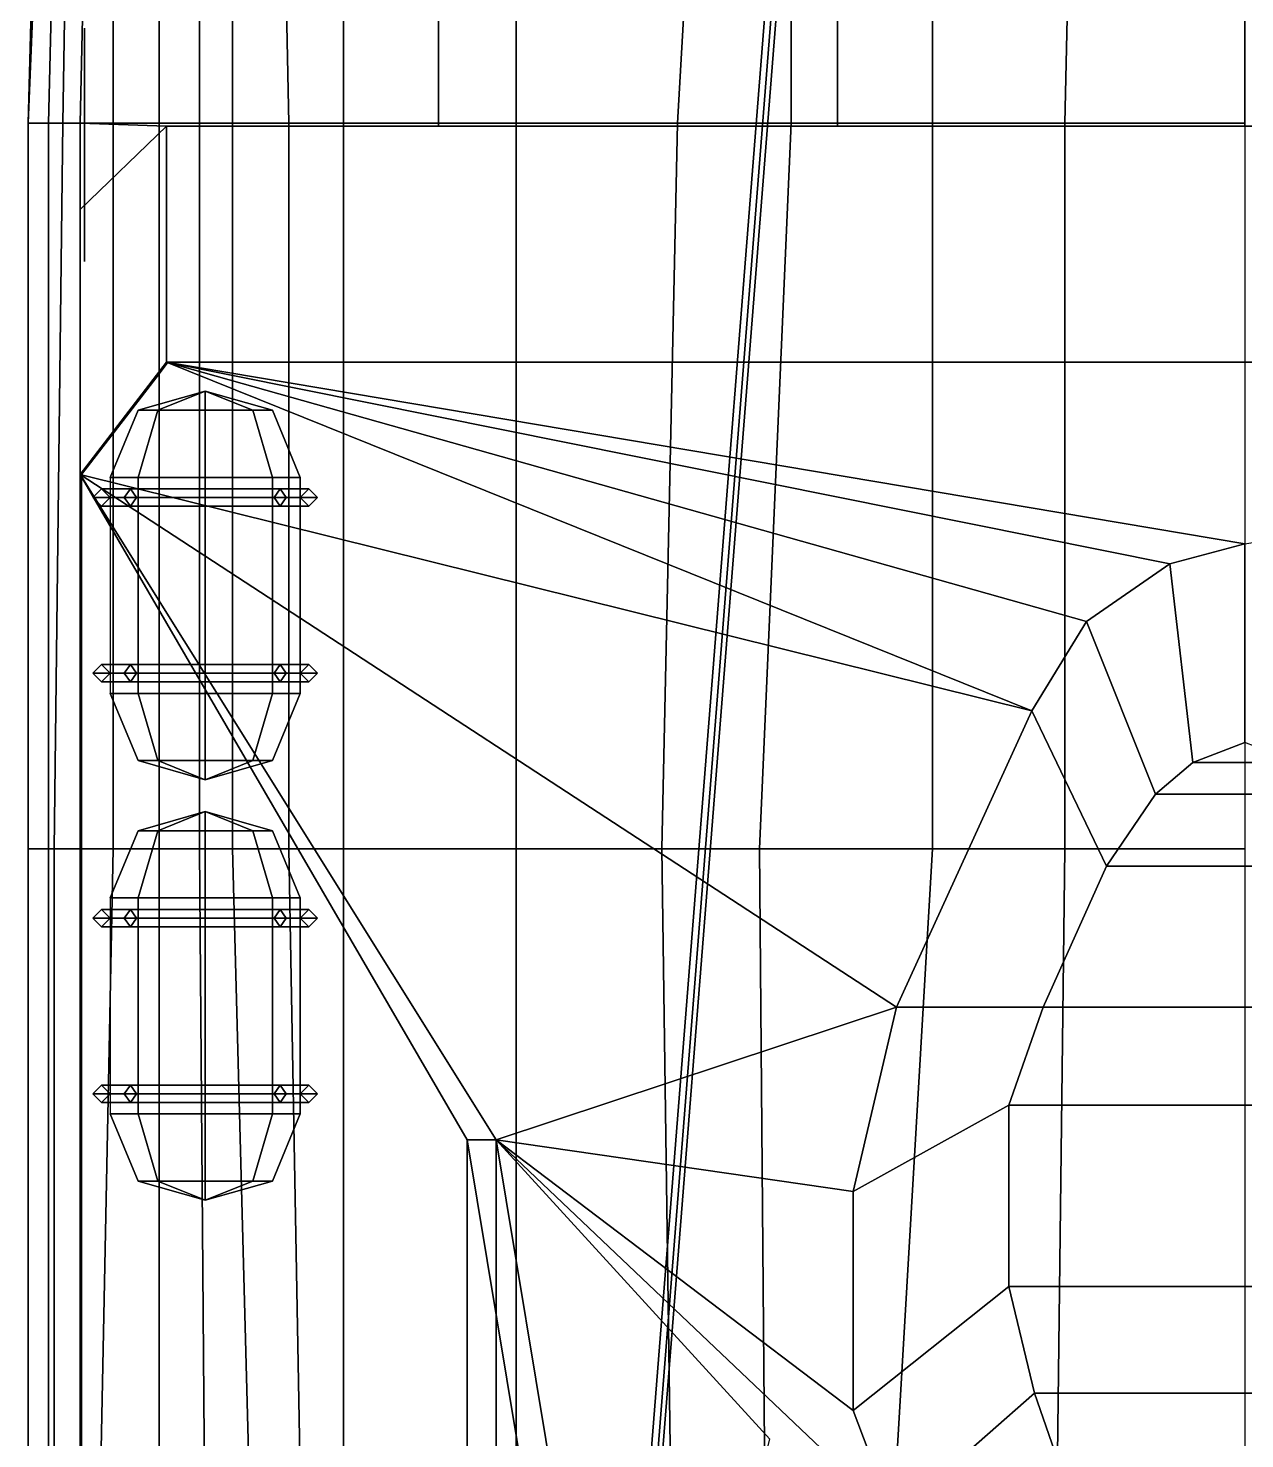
# Model space of a CAD drawing. Header units: millimetres. Extents: x -4.2 to 4.2, y -36.1 to 45.6.
# Drawn here: x -4.225 to 0, y 23.052 to 27.95 of the extents above; entities that cross this region are included whole.
import ezdxf

# ---------------------------------------------------------------- set-up
doc = ezdxf.new("R2010")
doc.units = ezdxf.units.MM
doc.layers.add('railings', color=6, linetype='Continuous')
doc.layers.add('superstructure', color=3, linetype='Continuous')

msp = doc.modelspace()

# ---------------------------------------------------------------- linework, layer by layer
for points in [[(-4.16, 30.07, 2.885), (-4.16, 30.07, -0.21), (-4.225, 27.62, -0.21), (-4.225, 27.62, 2.885)], [(-4.095, 30.07, 2.965), (-4.16, 30.07, 2.885), (-4.225, 27.62, 2.885), (-4.155, 27.62, 2.965)], [(-3.99, 30.07, 2.995), (-4.095, 30.07, 2.965), (-4.155, 27.62, 2.965), (-4.045, 27.62, 2.99)], [(-4.225, 27.62, 2.885), (-4.225, 27.62, -0.21), (-4.225, 25.1, -0.21), (-4.225, 25.1, 2.885)], [(-4.155, 27.62, 2.965), (-4.225, 27.62, 2.885), (-4.225, 25.1, 2.885), (-4.155, 25.1, 2.965)], [(-4.045, 27.62, 2.99), (-4.155, 27.62, 2.965), (-4.155, 25.1, 2.965), (-4.045, 25.1, 2.99)], [(-4.225, 25.1, 2.885), (-4.225, 25.1, -0.21), (-4.225, 22.61, -0.21), (-4.225, 22.61, 2.885)], [(-4.155, 25.1, 2.965), (-4.225, 25.1, 2.885), (-4.225, 22.61, 2.885), (-4.155, 22.61, 2.965)], [(-4.045, 25.1, 2.99), (-4.155, 25.1, 2.965), (-4.155, 22.61, 2.965), (-4.045, 22.61, 2.99)]]:
    msp.add_3dface(points)
at = {"color": 1}
for points in [[(-4.125, 30.07, -0.525), (-4.065, 30.07, -0.68), (-4.105, 27.62, -0.84), (-4.225, 27.62, -0.525)], [(-4.16, 30.07, -0.21), (-4.125, 30.07, -0.525), (-4.225, 27.62, -0.525), (-4.225, 27.62, -0.21)], [(-4.065, 30.07, -0.68), (-3.93, 30.07, -0.875), (-3.93, 27.62, -1.055), (-4.105, 27.62, -0.84)], [(-3.93, 30.07, -0.875), (-3.77, 30.07, -1.005), (-3.77, 27.62, -1.17), (-3.93, 27.62, -1.055)], [(-3.77, 30.07, -1.005), (-3.63, 30.07, -1.07), (-3.63, 27.62, -1.225), (-3.77, 27.62, -1.17)], [(-3.63, 30.07, -1.07), (-3.515, 30.07, -1.09), (-3.515, 27.62, -1.25), (-3.63, 27.62, -1.225)], [(-3.32, 27.62, -1.25), (-3.515, 27.62, -1.25), (-3.515, 30.07, -1.09), (-3.37, 30.07, -1.09)], [(-3.13, 27.62, -1.17), (-3.32, 27.62, -1.25), (-3.37, 30.07, -1.09), (-3.13, 30.07, -0.96)], [(-2.53, 27.62, -0.84), (-3.13, 27.62, -1.17), (-3.13, 30.07, -0.96), (-2.53, 30.07, -0.66)], [(-1.97, 27.62, -0.7), (-2.53, 27.62, -0.84), (-2.53, 30.07, -0.66), (-1.83, 30.07, -0.485)], [(-1.575, 27.62, -0.7), (-1.97, 27.62, -0.7), (-1.83, 30.07, -0.485), (-1.575, 30.07, -0.485)], [(-1.085, 27.62, -0.835), (-1.575, 27.62, -0.7), (-1.575, 30.07, -0.485), (-1.085, 30.07, -0.575)], [(-0.625, 27.62, -1.065), (-1.085, 27.62, -0.835), (-1.085, 30.07, -0.575), (-0.57, 30.07, -0.735)], [(0, 27.62, -1.48), (-0.625, 27.62, -1.065), (-0.57, 30.07, -0.735), (0, 30.07, -0.985)], [(-4.225, 27.62, -0.525), (-4.105, 27.62, -0.84), (-4.135, 25.1, -0.905), (-4.225, 25.1, -0.655)], [(-4.225, 27.62, -0.21), (-4.225, 27.62, -0.525), (-4.225, 25.1, -0.655), (-4.225, 25.1, -0.21)], [(-4.105, 27.62, -0.84), (-3.93, 27.62, -1.055), (-3.93, 25.1, -1.165), (-4.135, 25.1, -0.905)], [(-3.93, 27.62, -1.055), (-3.77, 27.62, -1.17), (-3.77, 25.1, -1.28), (-3.93, 25.1, -1.165)], [(-3.77, 27.62, -1.17), (-3.63, 27.62, -1.225), (-3.63, 25.1, -1.345), (-3.77, 25.1, -1.28)], [(-3.63, 27.62, -1.225), (-3.515, 27.62, -1.25), (-3.515, 25.1, -1.37), (-3.63, 25.1, -1.345)], [(-3.32, 25.1, -1.37), (-3.515, 25.1, -1.37), (-3.515, 27.62, -1.25), (-3.32, 27.62, -1.25)], [(-3.13, 25.1, -1.29), (-3.32, 25.1, -1.37), (-3.32, 27.62, -1.25), (-3.13, 27.62, -1.17)], [(-2.53, 25.1, -1.04), (-3.13, 25.1, -1.29), (-3.13, 27.62, -1.17), (-2.53, 27.62, -0.84)], [(-2.025, 25.1, -0.94), (-2.53, 25.1, -1.04), (-2.53, 27.62, -0.84), (-1.97, 27.62, -0.7)], [(-1.685, 25.1, -0.94), (-2.025, 25.1, -0.94), (-1.97, 27.62, -0.7), (-1.575, 27.62, -0.7)], [(-1.085, 25.1, -1.08), (-1.685, 25.1, -0.94), (-1.575, 27.62, -0.7), (-1.085, 27.62, -0.835)], [(-0.625, 25.1, -1.38), (-1.085, 25.1, -1.08), (-1.085, 27.62, -0.835), (-0.625, 27.62, -1.065)], [(0, 25.1, -1.98), (-0.625, 25.1, -1.38), (-0.625, 27.62, -1.065), (0, 27.62, -1.48)], [(-4.225, 25.1, -0.655), (-4.135, 25.1, -0.905), (-4.135, 22.61, -1.01), (-4.225, 22.61, -0.74)], [(-4.225, 25.1, -0.21), (-4.225, 25.1, -0.655), (-4.225, 22.61, -0.74), (-4.225, 22.61, -0.21)], [(-4.135, 25.1, -0.905), (-3.93, 25.1, -1.165), (-3.98, 22.61, -1.225), (-4.135, 22.61, -1.01)], [(-3.93, 25.1, -1.165), (-3.77, 25.1, -1.28), (-3.77, 22.61, -1.4), (-3.98, 22.61, -1.225)], [(-3.77, 25.1, -1.28), (-3.63, 25.1, -1.345), (-3.61, 22.61, -1.48), (-3.77, 22.61, -1.4)], [(-3.63, 25.1, -1.345), (-3.515, 25.1, -1.37), (-3.45, 22.61, -1.51), (-3.61, 22.61, -1.48)], [(-3.275, 22.61, -1.505), (-3.45, 22.61, -1.51), (-3.515, 25.1, -1.37), (-3.32, 25.1, -1.37)], [(-3.13, 22.61, -1.44), (-3.275, 22.61, -1.505), (-3.32, 25.1, -1.37), (-3.13, 25.1, -1.29)], [(-2.53, 22.61, -1.215), (-3.13, 22.61, -1.44), (-3.13, 25.1, -1.29), (-2.53, 25.1, -1.04)], [(-1.99, 22.61, -1.13), (-2.53, 22.61, -1.215), (-2.53, 25.1, -1.04), (-2.025, 25.1, -0.94)], [(-1.665, 22.61, -1.135), (-1.99, 22.61, -1.13), (-2.025, 25.1, -0.94), (-1.685, 25.1, -0.94)], [(-1.23, 22.61, -1.225), (-1.665, 22.61, -1.135), (-1.685, 25.1, -0.94), (-1.085, 25.1, -1.08)], [(-0.655, 22.61, -1.505), (-1.23, 22.61, -1.225), (-1.085, 25.1, -1.08), (-0.625, 25.1, -1.38)], [(0, 22.61, -1.98), (-0.655, 22.61, -1.505), (-0.625, 25.1, -1.38), (0, 25.1, -1.98)]]:
    msp.add_3dface(points, dxfattribs=at)
at = {"color": 2}
for points in [[(-2.8, 30.07, 3.055), (-3.99, 30.07, 2.995), (-4.045, 27.62, 2.99), (-2.8, 27.62, 3.055)], [(-1.415, 30.07, 3.11), (-2.8, 30.07, 3.055), (-2.8, 27.62, 3.055), (-1.415, 27.62, 3.11)], [(0, 30.07, 3.13), (-1.415, 30.07, 3.11), (-1.415, 27.62, 3.11), (0, 27.62, 3.13)], [(-2.8, 27.62, 3.055), (-4.045, 27.62, 2.99), (-3.745, 27.61, 3.0057), (-2.8, 27.61, 3.055)], [(-3.745, 27.61, 3.0057), (-4.045, 27.62, 2.99), (-4.045, 27.32, 2.99), (-3.745, 27.61, 3.0057)], [(-1.415, 27.62, 3.11), (-2.8, 27.62, 3.055), (-2.8, 27.61, 3.055), (-1.415, 27.61, 3.11)], [(0, 27.62, 3.13), (-1.415, 27.62, 3.11), (-1.415, 27.61, 3.11), (0, 27.61, 3.13)]]:
    msp.add_3dface(points, dxfattribs=at)
at = {"layer": 'railings'}
for points in [[(-4.03, 27.95, 4.3), (-4.03, 27.14, 4.3), (-4.03, 27.14, 4.26), (-4.03, 27.95, 4.26)], [(-4.03, 27.95, 4.3), (-4.03, 27.14, 4.3), (-4.03, 27.14, 4.26), (-4.03, 27.95, 4.26)], [(-4.03, 27.95, 3.71), (-4.03, 27.14, 3.71), (-4.03, 27.14, 3.67), (-4.03, 27.95, 3.67)], [(-4.03, 27.95, 3.71), (-4.03, 27.14, 3.71), (-4.03, 27.14, 3.67), (-4.03, 27.95, 3.67)], [(-3.77, 26.75, 6.67), (-4.04, 26.4, 6.67), (-4.04, 26.4, 6.63), (-3.77, 26.75, 6.63)], [(-3.77, 26.75, 6.67), (-4.04, 26.4, 6.67), (-4.04, 26.4, 6.63), (-3.77, 26.75, 6.63)], [(-3.77, 26.75, 6.19), (-4.04, 26.4, 6.19), (-4.04, 26.4, 6.15), (-3.77, 26.75, 6.15)], [(-3.77, 26.75, 6.19), (-4.04, 26.4, 6.19), (-4.04, 26.4, 6.15), (-3.77, 26.75, 6.15)], [(-3.77, 26.75, 6.67), (-3.77, 26.75, 5.69), (-3.74, 26.79, 5.69), (-3.74, 26.79, 6.67)], [(-3.77, 26.75, 6.67), (-3.77, 26.75, 5.69), (-3.74, 26.79, 5.69), (-3.74, 26.79, 6.67)], [(-4.04, 26.4, 6.67), (-4.04, 25.42, 6.67), (-4.04, 25.42, 6.63), (-4.04, 26.4, 6.63)], [(-4.04, 26.4, 6.67), (-4.04, 25.42, 6.67), (-4.04, 25.42, 6.63), (-4.04, 26.4, 6.63)], [(-4.04, 26.4, 6.19), (-4.04, 25.42, 6.19), (-4.04, 25.42, 6.15), (-4.04, 26.4, 6.15)], [(-4.04, 26.4, 6.19), (-4.04, 25.42, 6.19), (-4.04, 25.42, 6.15), (-4.04, 26.4, 6.15)], [(-4.04, 25.38, 6.67), (-4.04, 25.38, 5.69), (-4.04, 25.42, 5.69), (-4.04, 25.42, 6.67)], [(-4.04, 25.38, 6.67), (-4.04, 25.38, 5.69), (-4.04, 25.42, 5.69), (-4.04, 25.42, 6.67)], [(-4.04, 25.38, 6.67), (-4.04, 23.9, 6.67), (-4.04, 23.9, 6.63), (-4.04, 25.38, 6.63)], [(-4.04, 25.38, 6.67), (-4.04, 23.9, 6.67), (-4.04, 23.9, 6.63), (-4.04, 25.38, 6.63)], [(-4.04, 25.38, 6.19), (-4.04, 23.9, 6.19), (-4.04, 23.9, 6.15), (-4.04, 25.38, 6.15)], [(-4.04, 25.38, 6.19), (-4.04, 23.9, 6.19), (-4.04, 23.9, 6.15), (-4.04, 25.38, 6.15)], [(-4.04, 23.86, 6.67), (-4.04, 23.86, 5.69), (-4.04, 23.9, 5.69), (-4.04, 23.9, 6.67)], [(-4.04, 23.86, 6.67), (-4.04, 23.86, 5.69), (-4.04, 23.9, 5.69), (-4.04, 23.9, 6.67)], [(-4.04, 23.86, 6.67), (-4.04, 22.38, 6.67), (-4.04, 22.38, 6.63), (-4.04, 23.86, 6.63)], [(-4.04, 23.86, 6.67), (-4.04, 22.38, 6.67), (-4.04, 22.38, 6.63), (-4.04, 23.86, 6.63)], [(-4.04, 23.86, 6.19), (-4.04, 22.38, 6.19), (-4.04, 22.38, 6.15), (-4.04, 23.86, 6.15)], [(-4.04, 23.86, 6.19), (-4.04, 22.38, 6.19), (-4.04, 22.38, 6.15), (-4.04, 23.86, 6.15)]]:
    msp.add_3dface(points, dxfattribs=at)
at = {"layer": 'superstructure'}
for points in [[(-1.02, 35.92, 5.76), (-1.04, 35.92, 5.74), (-2.27, 20.37, 13.3), (-2.25, 20.32, 13.35)], [(-1.04, 35.92, 5.74), (-1.02, 35.92, 5.72), (-2.25, 20.32, 13.25), (-2.27, 20.37, 13.3)], [(-1, 35.92, 5.74), (-1.02, 35.92, 5.76), (-2.25, 20.32, 13.35), (-2.23, 20.37, 13.3)], [(-1.02, 35.92, 5.72), (-1, 35.92, 5.74), (-2.23, 20.37, 13.3), (-2.25, 20.32, 13.25)], [(-3.745, 26.79, 5.69), (-3.745, 27.61, 3.13), (-4.045, 27.32, 3.13), (-4.045, 26.4, 5.69)], [(-3.745, 27.61, 3.13), (-3.745, 27.61, 3.0057), (-4.045, 27.32, 2.99), (-4.045, 27.32, 3.13)], [(3.74, 26.79, 5.69), (3.74, 27.61, 3.13), (-3.745, 27.61, 3.13), (-3.745, 26.79, 5.69)], [(-2.8, 27.61, 3.055), (-2.8, 27.61, 3.055), (-3.745, 27.61, 3.0057), (-3.745, 27.61, 3.13)], [(-1.415, 27.61, 3.11), (-1.415, 27.61, 3.11), (-2.8, 27.61, 3.055), (-3.745, 27.61, 3.13)], [(0, 27.61, 3.13), (0, 27.61, 3.13), (-1.415, 27.61, 3.11), (-3.745, 27.61, 3.13)], [(3.74, 27.61, 3.13), (1.415, 27.61, 3.11), (0, 27.61, 3.13), (3.74, 27.61, 3.13)], [(-4.045, 27.32, 3.13), (-4.045, 9.4, 3.13), (-4.045, 10, 5.69), (-4.045, 26.4, 5.69)], [(-4.045, 27.32, 2.99), (-4.045, 9.4, 2.99), (-4.045, 9.4, 3.13), (-4.045, 27.32, 3.13)], [(-0.74, 25.58, 5.69), (-0.74, 25.58, 5.69), (-3.745, 26.79, 5.69), (-4.045, 26.4, 5.69)], [(0, 26.16, 5.69), (3.74, 26.79, 5.69), (-3.745, 26.79, 5.69), (0, 26.16, 5.69)], [(-0.74, 25.58, 5.69), (-0.74, 25.58, 5.69), (-0.55, 25.89, 5.69), (-3.745, 26.79, 5.69)], [(-0.55, 25.89, 5.69), (-0.55, 25.89, 5.69), (-0.26, 26.09, 5.69), (-3.745, 26.79, 5.69)], [(-0.26, 26.09, 5.69), (-0.26, 26.09, 5.69), (0, 26.16, 5.69), (-3.745, 26.79, 5.69)], [(-3.61, 26.69, 6.08), (-3.775, 26.6233, 5.915), (-3.8433, 26.6233, 6.08), (-3.61, 26.69, 6.08)], [(-3.61, 26.69, 6.08), (-3.8433, 26.6233, 6.08), (-3.775, 26.6233, 6.245), (-3.61, 26.69, 6.08)], [(-3.61, 26.69, 6.08), (-3.61, 26.6233, 5.8467), (-3.775, 26.6233, 5.915), (-3.61, 26.69, 6.08)], [(-3.61, 26.69, 6.08), (-3.775, 26.6233, 6.245), (-3.61, 26.6233, 6.3133), (-3.61, 26.69, 6.08)], [(-3.61, 26.69, 6.08), (-3.3767, 26.6233, 6.08), (-3.445, 26.6233, 5.915), (-3.61, 26.69, 6.08)], [(-3.61, 26.69, 6.08), (-3.445, 26.6233, 6.245), (-3.3767, 26.6233, 6.08), (-3.61, 26.69, 6.08)], [(-3.61, 26.69, 6.08), (-3.445, 26.6233, 5.915), (-3.61, 26.6233, 5.8467), (-3.61, 26.69, 6.08)], [(-3.61, 26.69, 6.08), (-3.61, 26.6233, 6.3133), (-3.445, 26.6233, 6.245), (-3.61, 26.69, 6.08)], [(-3.775, 26.6233, 5.915), (-3.8433, 26.39, 5.8467), (-3.94, 26.39, 6.08), (-3.8433, 26.6233, 6.08)], [(-3.8433, 26.6233, 6.08), (-3.94, 26.39, 6.08), (-3.8433, 26.39, 6.3133), (-3.775, 26.6233, 6.245)], [(-3.61, 26.6233, 5.8467), (-3.61, 26.39, 5.75), (-3.8433, 26.39, 5.8467), (-3.775, 26.6233, 5.915)], [(-3.775, 26.6233, 6.245), (-3.8433, 26.39, 6.3133), (-3.61, 26.39, 6.41), (-3.61, 26.6233, 6.3133)], [(-3.445, 26.6233, 5.915), (-3.3767, 26.39, 5.8467), (-3.61, 26.39, 5.75), (-3.61, 26.6233, 5.8467)], [(-3.61, 26.6233, 6.3133), (-3.61, 26.39, 6.41), (-3.3767, 26.39, 6.3133), (-3.445, 26.6233, 6.245)], [(-3.3767, 26.6233, 6.08), (-3.28, 26.39, 6.08), (-3.3767, 26.39, 5.8467), (-3.445, 26.6233, 5.915)], [(-3.445, 26.6233, 6.245), (-3.3767, 26.39, 6.3133), (-3.28, 26.39, 6.08), (-3.3767, 26.6233, 6.08)], [(-4.045, 26.4, 5.69), (-4.045, 10, 5.69), (-2.7, 13.71, 5.69), (-2.7, 24.09, 5.69)], [(-2.6, 24.09, 5.69), (-4.045, 26.4, 5.69), (-4.045, 26.4, 5.69), (-2.7, 24.09, 5.69)], [(-2.6, 24.09, 5.69), (-2.6, 24.09, 5.69), (-1.21, 24.55, 5.69), (-4.045, 26.4, 5.69)], [(-1.21, 24.55, 5.69), (-1.21, 24.55, 5.69), (-0.74, 25.58, 5.69), (-4.045, 26.4, 5.69)], [(-3.8912, 26.32, 6.3612), (-3.87, 26.35, 6.34), (-3.97, 26.35, 6.08), (-4, 26.32, 6.08)], [(-3.97, 26.35, 5.69), (-4, 26.32, 5.69), (-4, 26.32, 6.08), (-3.97, 26.35, 6.08)], [(-3.87, 26.29, 6.34), (-3.8912, 26.32, 6.3612), (-4, 26.32, 6.08), (-3.97, 26.29, 6.08)], [(-4, 26.32, 5.69), (-3.97, 26.29, 5.69), (-3.97, 26.29, 6.08), (-4, 26.32, 6.08)], [(-3.87, 26.35, 6.34), (-3.8488, 26.32, 6.3188), (-3.94, 26.32, 6.08), (-3.97, 26.35, 6.08)], [(-3.94, 26.32, 5.69), (-3.97, 26.35, 5.69), (-3.97, 26.35, 6.08), (-3.94, 26.32, 6.08)], [(-3.8488, 26.32, 6.3188), (-3.87, 26.29, 6.34), (-3.97, 26.29, 6.08), (-3.94, 26.32, 6.08)], [(-3.97, 26.29, 5.69), (-3.94, 26.32, 5.69), (-3.94, 26.32, 6.08), (-3.97, 26.29, 6.08)], [(-3.61, 26.32, 6.47), (-3.61, 26.35, 6.44), (-3.87, 26.35, 6.34), (-3.8912, 26.32, 6.3612)], [(-3.61, 26.29, 6.44), (-3.61, 26.32, 6.47), (-3.8912, 26.32, 6.3612), (-3.87, 26.29, 6.34)], [(-3.61, 26.35, 6.44), (-3.61, 26.32, 6.41), (-3.8488, 26.32, 6.3188), (-3.87, 26.35, 6.34)], [(-3.61, 26.32, 6.41), (-3.61, 26.29, 6.44), (-3.87, 26.29, 6.34), (-3.8488, 26.32, 6.3188)], [(-3.61, 26.35, 6.44), (-3.61, 26.32, 6.47), (-3.3288, 26.32, 6.3612), (-3.35, 26.35, 6.34)], [(-3.61, 26.32, 6.41), (-3.61, 26.35, 6.44), (-3.35, 26.35, 6.34), (-3.3712, 26.32, 6.3188)], [(-3.61, 26.32, 6.47), (-3.61, 26.29, 6.44), (-3.35, 26.29, 6.34), (-3.3288, 26.32, 6.3612)], [(-3.61, 26.29, 6.44), (-3.61, 26.32, 6.41), (-3.3712, 26.32, 6.3188), (-3.35, 26.29, 6.34)], [(-3.3712, 26.32, 6.3188), (-3.35, 26.35, 6.34), (-3.25, 26.35, 6.08), (-3.28, 26.32, 6.08)], [(-3.35, 26.29, 6.34), (-3.3712, 26.32, 6.3188), (-3.28, 26.32, 6.08), (-3.25, 26.29, 6.08)], [(-3.35, 26.35, 6.34), (-3.3288, 26.32, 6.3612), (-3.22, 26.32, 6.08), (-3.25, 26.35, 6.08)], [(-3.3288, 26.32, 6.3612), (-3.35, 26.29, 6.34), (-3.25, 26.29, 6.08), (-3.22, 26.32, 6.08)], [(-3.25, 26.35, 5.69), (-3.28, 26.32, 5.69), (-3.28, 26.32, 6.08), (-3.25, 26.35, 6.08)], [(-3.28, 26.32, 5.69), (-3.25, 26.29, 5.69), (-3.25, 26.29, 6.08), (-3.28, 26.32, 6.08)], [(-3.22, 26.32, 5.69), (-3.25, 26.35, 5.69), (-3.25, 26.35, 6.08), (-3.22, 26.32, 6.08)], [(-3.25, 26.29, 5.69), (-3.22, 26.32, 5.69), (-3.22, 26.32, 6.08), (-3.25, 26.29, 6.08)], [(0, 25.47, 7.33), (0, 26.16, 5.69), (-0.26, 26.09, 5.69), (-0.18, 25.4, 7.33)], [(-0.18, 25.4, 7.33), (-0.26, 26.09, 5.69), (-0.55, 25.89, 5.69), (-0.31, 25.29, 7.33)], [(-0.31, 25.29, 7.33), (-0.55, 25.89, 5.69), (-0.74, 25.58, 5.69), (-0.48, 25.04, 7.33)], [(-3.8912, 25.71, 6.3612), (-3.87, 25.74, 6.34), (-3.97, 25.74, 6.08), (-4, 25.71, 6.08)], [(-3.97, 25.74, 5.69), (-4, 25.71, 5.69), (-4, 25.71, 6.08), (-3.97, 25.74, 6.08)], [(-3.87, 25.74, 6.34), (-3.8488, 25.71, 6.3188), (-3.94, 25.71, 6.08), (-3.97, 25.74, 6.08)], [(-3.94, 25.71, 5.69), (-3.97, 25.74, 5.69), (-3.97, 25.74, 6.08), (-3.94, 25.71, 6.08)], [(-3.61, 25.71, 6.47), (-3.61, 25.74, 6.44), (-3.87, 25.74, 6.34), (-3.8912, 25.71, 6.3612)], [(-3.61, 25.74, 6.44), (-3.61, 25.71, 6.41), (-3.8488, 25.71, 6.3188), (-3.87, 25.74, 6.34)], [(-3.61, 25.71, 6.41), (-3.61, 25.74, 6.44), (-3.35, 25.74, 6.34), (-3.3712, 25.71, 6.3188)], [(-3.61, 25.74, 6.44), (-3.61, 25.71, 6.47), (-3.3288, 25.71, 6.3612), (-3.35, 25.74, 6.34)], [(-3.3712, 25.71, 6.3188), (-3.35, 25.74, 6.34), (-3.25, 25.74, 6.08), (-3.28, 25.71, 6.08)], [(-3.35, 25.74, 6.34), (-3.3288, 25.71, 6.3612), (-3.22, 25.71, 6.08), (-3.25, 25.74, 6.08)], [(-3.25, 25.74, 5.69), (-3.28, 25.71, 5.69), (-3.28, 25.71, 6.08), (-3.25, 25.74, 6.08)], [(-3.22, 25.71, 5.69), (-3.25, 25.74, 5.69), (-3.25, 25.74, 6.08), (-3.22, 25.71, 6.08)], [(-3.87, 25.68, 6.34), (-3.8912, 25.71, 6.3612), (-4, 25.71, 6.08), (-3.97, 25.68, 6.08)], [(-4, 25.71, 5.69), (-3.97, 25.68, 5.69), (-3.97, 25.68, 6.08), (-4, 25.71, 6.08)], [(-3.8488, 25.71, 6.3188), (-3.87, 25.68, 6.34), (-3.97, 25.68, 6.08), (-3.94, 25.71, 6.08)], [(-3.97, 25.68, 5.69), (-3.94, 25.71, 5.69), (-3.94, 25.71, 6.08), (-3.97, 25.68, 6.08)], [(-3.61, 25.68, 6.44), (-3.61, 25.71, 6.47), (-3.8912, 25.71, 6.3612), (-3.87, 25.68, 6.34)], [(-3.61, 25.71, 6.41), (-3.61, 25.68, 6.44), (-3.87, 25.68, 6.34), (-3.8488, 25.71, 6.3188)], [(-3.61, 25.68, 6.44), (-3.61, 25.71, 6.41), (-3.3712, 25.71, 6.3188), (-3.35, 25.68, 6.34)], [(-3.61, 25.71, 6.47), (-3.61, 25.68, 6.44), (-3.35, 25.68, 6.34), (-3.3288, 25.71, 6.3612)], [(-3.35, 25.68, 6.34), (-3.3712, 25.71, 6.3188), (-3.28, 25.71, 6.08), (-3.25, 25.68, 6.08)], [(-3.3288, 25.71, 6.3612), (-3.35, 25.68, 6.34), (-3.25, 25.68, 6.08), (-3.22, 25.71, 6.08)], [(-3.28, 25.71, 5.69), (-3.25, 25.68, 5.69), (-3.25, 25.68, 6.08), (-3.28, 25.71, 6.08)], [(-3.25, 25.68, 5.69), (-3.22, 25.71, 5.69), (-3.22, 25.71, 6.08), (-3.25, 25.68, 6.08)], [(-3.94, 25.64, 6.08), (-3.8433, 25.4067, 6.08), (-3.775, 25.4067, 6.245), (-3.8433, 25.64, 6.3133)], [(-3.8433, 25.64, 5.8467), (-3.775, 25.4067, 5.915), (-3.8433, 25.4067, 6.08), (-3.94, 25.64, 6.08)], [(-3.61, 25.64, 5.75), (-3.61, 25.4067, 5.8467), (-3.775, 25.4067, 5.915), (-3.8433, 25.64, 5.8467)], [(-3.8433, 25.64, 6.3133), (-3.775, 25.4067, 6.245), (-3.61, 25.4067, 6.3133), (-3.61, 25.64, 6.41)], [(-3.3767, 25.64, 5.8467), (-3.445, 25.4067, 5.915), (-3.61, 25.4067, 5.8467), (-3.61, 25.64, 5.75)], [(-3.61, 25.64, 6.41), (-3.61, 25.4067, 6.3133), (-3.445, 25.4067, 6.245), (-3.3767, 25.64, 6.3133)], [(-3.3767, 25.64, 6.3133), (-3.445, 25.4067, 6.245), (-3.3767, 25.4067, 6.08), (-3.28, 25.64, 6.08)], [(-3.28, 25.64, 6.08), (-3.3767, 25.4067, 6.08), (-3.445, 25.4067, 5.915), (-3.3767, 25.64, 5.8467)], [(-0.48, 25.04, 7.33), (-0.74, 25.58, 5.69), (-1.21, 24.55, 5.69), (-0.7, 24.55, 7.37)], [(-0.18, 25.4, 7.33), (0.18, 25.4, 7.33), (0, 25.47, 7.33)], [(-3.8433, 25.4067, 6.08), (-3.61, 25.34, 6.08), (-3.61, 25.34, 6.08), (-3.775, 25.4067, 6.245)], [(-3.775, 25.4067, 5.915), (-3.61, 25.34, 6.08), (-3.61, 25.34, 6.08), (-3.8433, 25.4067, 6.08)], [(-3.775, 25.4067, 6.245), (-3.61, 25.34, 6.08), (-3.61, 25.34, 6.08), (-3.61, 25.4067, 6.3133)], [(-3.61, 25.4067, 5.8467), (-3.61, 25.34, 6.08), (-3.61, 25.34, 6.08), (-3.775, 25.4067, 5.915)], [(-3.445, 25.4067, 6.245), (-3.61, 25.34, 6.08), (-3.61, 25.34, 6.08), (-3.3767, 25.4067, 6.08)], [(-3.3767, 25.4067, 6.08), (-3.61, 25.34, 6.08), (-3.61, 25.34, 6.08), (-3.445, 25.4067, 5.915)], [(-3.61, 25.4067, 6.3133), (-3.61, 25.34, 6.08), (-3.61, 25.34, 6.08), (-3.445, 25.4067, 6.245)], [(-3.445, 25.4067, 5.915), (-3.61, 25.34, 6.08), (-3.61, 25.34, 6.08), (-3.61, 25.4067, 5.8467)], [(-0.31, 25.29, 7.33), (0.31, 25.29, 7.33), (0.18, 25.4, 7.33), (-0.18, 25.4, 7.33)], [(-0.48, 25.04, 7.33), (0.48, 25.04, 7.33), (0.31, 25.29, 7.33), (-0.31, 25.29, 7.33)], [(-3.61, 25.23, 6.08), (-3.775, 25.1633, 5.915), (-3.8433, 25.1633, 6.08), (-3.61, 25.23, 6.08)], [(-3.61, 25.23, 6.08), (-3.8433, 25.1633, 6.08), (-3.775, 25.1633, 6.245), (-3.61, 25.23, 6.08)], [(-3.61, 25.23, 6.08), (-3.61, 25.1633, 5.8467), (-3.775, 25.1633, 5.915), (-3.61, 25.23, 6.08)], [(-3.61, 25.23, 6.08), (-3.775, 25.1633, 6.245), (-3.61, 25.1633, 6.3133), (-3.61, 25.23, 6.08)], [(-3.61, 25.23, 6.08), (-3.3767, 25.1633, 6.08), (-3.445, 25.1633, 5.915), (-3.61, 25.23, 6.08)], [(-3.61, 25.23, 6.08), (-3.445, 25.1633, 6.245), (-3.3767, 25.1633, 6.08), (-3.61, 25.23, 6.08)], [(-3.61, 25.23, 6.08), (-3.445, 25.1633, 5.915), (-3.61, 25.1633, 5.8467), (-3.61, 25.23, 6.08)], [(-3.61, 25.23, 6.08), (-3.61, 25.1633, 6.3133), (-3.445, 25.1633, 6.245), (-3.61, 25.23, 6.08)], [(-3.775, 25.1633, 5.915), (-3.8433, 24.93, 5.8467), (-3.94, 24.93, 6.08), (-3.8433, 25.1633, 6.08)], [(-3.8433, 25.1633, 6.08), (-3.94, 24.93, 6.08), (-3.8433, 24.93, 6.3133), (-3.775, 25.1633, 6.245)], [(-3.61, 25.1633, 5.8467), (-3.61, 24.93, 5.75), (-3.8433, 24.93, 5.8467), (-3.775, 25.1633, 5.915)], [(-3.775, 25.1633, 6.245), (-3.8433, 24.93, 6.3133), (-3.61, 24.93, 6.41), (-3.61, 25.1633, 6.3133)], [(-3.445, 25.1633, 5.915), (-3.3767, 24.93, 5.8467), (-3.61, 24.93, 5.75), (-3.61, 25.1633, 5.8467)], [(-3.61, 25.1633, 6.3133), (-3.61, 24.93, 6.41), (-3.3767, 24.93, 6.3133), (-3.445, 25.1633, 6.245)], [(-3.3767, 25.1633, 6.08), (-3.28, 24.93, 6.08), (-3.3767, 24.93, 5.8467), (-3.445, 25.1633, 5.915)], [(-3.445, 25.1633, 6.245), (-3.3767, 24.93, 6.3133), (-3.28, 24.93, 6.08), (-3.3767, 25.1633, 6.08)], [(-0.7, 24.55, 7.37), (0.7, 24.55, 7.37), (0.48, 25.04, 7.33), (-0.48, 25.04, 7.33)], [(-3.8912, 24.86, 6.3612), (-3.87, 24.89, 6.34), (-3.97, 24.89, 6.08), (-4, 24.86, 6.08)], [(-3.97, 24.89, 5.69), (-4, 24.86, 5.69), (-4, 24.86, 6.08), (-3.97, 24.89, 6.08)], [(-3.87, 24.89, 6.34), (-3.8488, 24.86, 6.3188), (-3.94, 24.86, 6.08), (-3.97, 24.89, 6.08)], [(-3.94, 24.86, 5.69), (-3.97, 24.89, 5.69), (-3.97, 24.89, 6.08), (-3.94, 24.86, 6.08)], [(-3.61, 24.86, 6.47), (-3.61, 24.89, 6.44), (-3.87, 24.89, 6.34), (-3.8912, 24.86, 6.3612)], [(-3.61, 24.89, 6.44), (-3.61, 24.86, 6.41), (-3.8488, 24.86, 6.3188), (-3.87, 24.89, 6.34)], [(-3.61, 24.89, 6.44), (-3.61, 24.86, 6.47), (-3.3288, 24.86, 6.3612), (-3.35, 24.89, 6.34)], [(-3.61, 24.86, 6.41), (-3.61, 24.89, 6.44), (-3.35, 24.89, 6.34), (-3.3712, 24.86, 6.3188)], [(-3.3712, 24.86, 6.3188), (-3.35, 24.89, 6.34), (-3.25, 24.89, 6.08), (-3.28, 24.86, 6.08)], [(-3.35, 24.89, 6.34), (-3.3288, 24.86, 6.3612), (-3.22, 24.86, 6.08), (-3.25, 24.89, 6.08)], [(-3.25, 24.89, 5.69), (-3.28, 24.86, 5.69), (-3.28, 24.86, 6.08), (-3.25, 24.89, 6.08)], [(-3.22, 24.86, 5.69), (-3.25, 24.89, 5.69), (-3.25, 24.89, 6.08), (-3.22, 24.86, 6.08)], [(-3.87, 24.83, 6.34), (-3.8912, 24.86, 6.3612), (-4, 24.86, 6.08), (-3.97, 24.83, 6.08)], [(-4, 24.86, 5.69), (-3.97, 24.83, 5.69), (-3.97, 24.83, 6.08), (-4, 24.86, 6.08)], [(-3.8488, 24.86, 6.3188), (-3.87, 24.83, 6.34), (-3.97, 24.83, 6.08), (-3.94, 24.86, 6.08)], [(-3.97, 24.83, 5.69), (-3.94, 24.86, 5.69), (-3.94, 24.86, 6.08), (-3.97, 24.83, 6.08)], [(-3.61, 24.83, 6.44), (-3.61, 24.86, 6.47), (-3.8912, 24.86, 6.3612), (-3.87, 24.83, 6.34)], [(-3.61, 24.86, 6.41), (-3.61, 24.83, 6.44), (-3.87, 24.83, 6.34), (-3.8488, 24.86, 6.3188)], [(-3.61, 24.86, 6.47), (-3.61, 24.83, 6.44), (-3.35, 24.83, 6.34), (-3.3288, 24.86, 6.3612)], [(-3.61, 24.83, 6.44), (-3.61, 24.86, 6.41), (-3.3712, 24.86, 6.3188), (-3.35, 24.83, 6.34)], [(-3.35, 24.83, 6.34), (-3.3712, 24.86, 6.3188), (-3.28, 24.86, 6.08), (-3.25, 24.83, 6.08)], [(-3.3288, 24.86, 6.3612), (-3.35, 24.83, 6.34), (-3.25, 24.83, 6.08), (-3.22, 24.86, 6.08)], [(-3.28, 24.86, 5.69), (-3.25, 24.83, 5.69), (-3.25, 24.83, 6.08), (-3.28, 24.86, 6.08)], [(-3.25, 24.83, 5.69), (-3.22, 24.86, 5.69), (-3.22, 24.86, 6.08), (-3.25, 24.83, 6.08)], [(-2.6, 24.09, 5.69), (-2.6, 24.09, 5.69), (-1.36, 23.91, 5.69), (-1.21, 24.55, 5.69)], [(-0.7, 24.55, 7.37), (-1.21, 24.55, 5.69), (-1.36, 23.91, 5.69), (-0.82, 24.21, 7.84)], [(-0.82, 24.21, 7.84), (0.82, 24.21, 7.84), (0.7, 24.55, 7.37), (-0.7, 24.55, 7.37)], [(-3.8912, 24.25, 6.3612), (-3.87, 24.28, 6.34), (-3.97, 24.28, 6.08), (-4, 24.25, 6.08)], [(-3.97, 24.28, 5.69), (-4, 24.25, 5.69), (-4, 24.25, 6.08), (-3.97, 24.28, 6.08)], [(-3.87, 24.22, 6.34), (-3.8912, 24.25, 6.3612), (-4, 24.25, 6.08), (-3.97, 24.22, 6.08)], [(-4, 24.25, 5.69), (-3.97, 24.22, 5.69), (-3.97, 24.22, 6.08), (-4, 24.25, 6.08)], [(-3.87, 24.28, 6.34), (-3.8488, 24.25, 6.3188), (-3.94, 24.25, 6.08), (-3.97, 24.28, 6.08)], [(-3.94, 24.25, 5.69), (-3.97, 24.28, 5.69), (-3.97, 24.28, 6.08), (-3.94, 24.25, 6.08)], [(-3.8488, 24.25, 6.3188), (-3.87, 24.22, 6.34), (-3.97, 24.22, 6.08), (-3.94, 24.25, 6.08)], [(-3.97, 24.22, 5.69), (-3.94, 24.25, 5.69), (-3.94, 24.25, 6.08), (-3.97, 24.22, 6.08)], [(-3.61, 24.25, 6.47), (-3.61, 24.28, 6.44), (-3.87, 24.28, 6.34), (-3.8912, 24.25, 6.3612)], [(-3.61, 24.22, 6.44), (-3.61, 24.25, 6.47), (-3.8912, 24.25, 6.3612), (-3.87, 24.22, 6.34)], [(-3.61, 24.28, 6.44), (-3.61, 24.25, 6.41), (-3.8488, 24.25, 6.3188), (-3.87, 24.28, 6.34)], [(-3.61, 24.25, 6.41), (-3.61, 24.22, 6.44), (-3.87, 24.22, 6.34), (-3.8488, 24.25, 6.3188)], [(-3.61, 24.25, 6.41), (-3.61, 24.28, 6.44), (-3.35, 24.28, 6.34), (-3.3712, 24.25, 6.3188)], [(-3.61, 24.28, 6.44), (-3.61, 24.25, 6.47), (-3.3288, 24.25, 6.3612), (-3.35, 24.28, 6.34)], [(-3.61, 24.22, 6.44), (-3.61, 24.25, 6.41), (-3.3712, 24.25, 6.3188), (-3.35, 24.22, 6.34)], [(-3.61, 24.25, 6.47), (-3.61, 24.22, 6.44), (-3.35, 24.22, 6.34), (-3.3288, 24.25, 6.3612)], [(-3.3712, 24.25, 6.3188), (-3.35, 24.28, 6.34), (-3.25, 24.28, 6.08), (-3.28, 24.25, 6.08)], [(-3.35, 24.22, 6.34), (-3.3712, 24.25, 6.3188), (-3.28, 24.25, 6.08), (-3.25, 24.22, 6.08)], [(-3.35, 24.28, 6.34), (-3.3288, 24.25, 6.3612), (-3.22, 24.25, 6.08), (-3.25, 24.28, 6.08)], [(-3.3288, 24.25, 6.3612), (-3.35, 24.22, 6.34), (-3.25, 24.22, 6.08), (-3.22, 24.25, 6.08)], [(-3.25, 24.28, 5.69), (-3.28, 24.25, 5.69), (-3.28, 24.25, 6.08), (-3.25, 24.28, 6.08)], [(-3.28, 24.25, 5.69), (-3.25, 24.22, 5.69), (-3.25, 24.22, 6.08), (-3.28, 24.25, 6.08)], [(-3.22, 24.25, 5.69), (-3.25, 24.28, 5.69), (-3.25, 24.28, 6.08), (-3.22, 24.25, 6.08)], [(-3.25, 24.22, 5.69), (-3.22, 24.25, 5.69), (-3.22, 24.25, 6.08), (-3.25, 24.22, 6.08)], [(-0.82, 24.21, 7.84), (-1.36, 23.91, 5.69), (-1.36, 23.15, 5.69), (-0.82, 23.58, 7.84)], [(-0.82, 23.58, 7.84), (0.82, 23.58, 7.84), (0.82, 24.21, 7.84), (-0.82, 24.21, 7.84)], [(-3.94, 24.18, 6.08), (-3.8433, 23.9467, 6.08), (-3.775, 23.9467, 6.245), (-3.8433, 24.18, 6.3133)], [(-3.8433, 24.18, 5.8467), (-3.775, 23.9467, 5.915), (-3.8433, 23.9467, 6.08), (-3.94, 24.18, 6.08)], [(-3.61, 24.18, 5.75), (-3.61, 23.9467, 5.8467), (-3.775, 23.9467, 5.915), (-3.8433, 24.18, 5.8467)], [(-3.8433, 24.18, 6.3133), (-3.775, 23.9467, 6.245), (-3.61, 23.9467, 6.3133), (-3.61, 24.18, 6.41)], [(-3.3767, 24.18, 5.8467), (-3.445, 23.9467, 5.915), (-3.61, 23.9467, 5.8467), (-3.61, 24.18, 5.75)], [(-3.61, 24.18, 6.41), (-3.61, 23.9467, 6.3133), (-3.445, 23.9467, 6.245), (-3.3767, 24.18, 6.3133)], [(-3.3767, 24.18, 6.3133), (-3.445, 23.9467, 6.245), (-3.3767, 23.9467, 6.08), (-3.28, 24.18, 6.08)], [(-3.28, 24.18, 6.08), (-3.3767, 23.9467, 6.08), (-3.445, 23.9467, 5.915), (-3.3767, 24.18, 5.8467)], [(-2.493, 22.84, 6.92), (-2.7, 24.09, 5.69), (-2.7, 13.71, 5.69), (-2.493, 21.11, 6.92)], [(-2.393, 22.84, 6.92), (-2.6, 24.09, 5.69), (-2.7, 24.09, 5.69), (-2.493, 22.84, 6.92)], [(-2.6, 19.26, 5.69), (-2.6, 24.09, 5.69), (-2.393, 22.84, 6.92), (-2.393, 21.11, 6.92)], [(-2.6, 19.26, 5.69), (-1.65, 23.05, 5.69), (-1.65, 23.05, 5.69), (-2.6, 24.09, 5.69)], [(-2.6, 24.09, 5.69), (-2.6, 24.09, 5.69), (-2.6, 19.26, 5.69), (-1.22, 22.78, 5.69)], [(-2.6, 24.09, 5.69), (-2.6, 24.09, 5.69), (-1.22, 22.78, 5.69), (-1.36, 23.15, 5.69)], [(-2.6, 24.09, 5.69), (-2.6, 24.09, 5.69), (-1.36, 23.15, 5.69), (-1.36, 23.91, 5.69)], [(-3.8433, 23.9467, 6.08), (-3.61, 23.88, 6.08), (-3.61, 23.88, 6.08), (-3.775, 23.9467, 6.245)], [(-3.775, 23.9467, 5.915), (-3.61, 23.88, 6.08), (-3.61, 23.88, 6.08), (-3.8433, 23.9467, 6.08)], [(-3.775, 23.9467, 6.245), (-3.61, 23.88, 6.08), (-3.61, 23.88, 6.08), (-3.61, 23.9467, 6.3133)], [(-3.61, 23.9467, 5.8467), (-3.61, 23.88, 6.08), (-3.61, 23.88, 6.08), (-3.775, 23.9467, 5.915)], [(-3.445, 23.9467, 6.245), (-3.61, 23.88, 6.08), (-3.61, 23.88, 6.08), (-3.3767, 23.9467, 6.08)], [(-3.3767, 23.9467, 6.08), (-3.61, 23.88, 6.08), (-3.61, 23.88, 6.08), (-3.445, 23.9467, 5.915)], [(-3.61, 23.9467, 6.3133), (-3.61, 23.88, 6.08), (-3.61, 23.88, 6.08), (-3.445, 23.9467, 6.245)], [(-3.445, 23.9467, 5.915), (-3.61, 23.88, 6.08), (-3.61, 23.88, 6.08), (-3.61, 23.9467, 5.8467)], [(-0.82, 23.58, 7.84), (-1.36, 23.15, 5.69), (-1.22, 22.78, 5.69), (-0.73, 23.21, 7.84)], [(-0.73, 23.21, 7.84), (0.73, 23.21, 7.84), (0.82, 23.58, 7.84), (-0.82, 23.58, 7.84)], [(-0.73, 23.21, 7.84), (-1.22, 22.78, 5.69), (-0.92, 22.36, 5.69), (-0.64, 22.95, 7.84)], [(-0.64, 22.95, 7.84), (0.64, 22.95, 7.84), (0.73, 23.21, 7.84), (-0.73, 23.21, 7.84)]]:
    msp.add_3dface(points, dxfattribs=at)

# ---------------------------------------------------------------- meshes
mesh = msp.add_polymesh((2, 8), dxfattribs=dict(at, n_close=True))
for k, corner in enumerate([(-3.94, 25.64, 6.08), (-3.8433, 25.64, 6.3133), (-3.61, 25.64, 6.41), (-3.3767, 25.64, 6.3133), (-3.28, 25.64, 6.08), (-3.3767, 25.64, 5.8467), (-3.61, 25.64, 5.75), (-3.8433, 25.64, 5.8467), (-3.94, 26.39, 6.08), (-3.8433, 26.39, 6.3133), (-3.61, 26.39, 6.41), (-3.3767, 26.39, 6.3133), (-3.28, 26.39, 6.08), (-3.3767, 26.39, 5.8467), (-3.61, 26.39, 5.75), (-3.8433, 26.39, 5.8467)]):
    mesh.set_mesh_vertex(divmod(k, 8), corner)
mesh = msp.add_polymesh((2, 8), dxfattribs=dict(at, n_close=True))
for k, corner in enumerate([(-3.94, 24.18, 6.08), (-3.8433, 24.18, 6.3133), (-3.61, 24.18, 6.41), (-3.3767, 24.18, 6.3133), (-3.28, 24.18, 6.08), (-3.3767, 24.18, 5.8467), (-3.61, 24.18, 5.75), (-3.8433, 24.18, 5.8467), (-3.94, 24.93, 6.08), (-3.8433, 24.93, 6.3133), (-3.61, 24.93, 6.41), (-3.3767, 24.93, 6.3133), (-3.28, 24.93, 6.08), (-3.3767, 24.93, 5.8467), (-3.61, 24.93, 5.75), (-3.8433, 24.93, 5.8467)]):
    mesh.set_mesh_vertex(divmod(k, 8), corner)

doc.saveas('drawing.dxf')
